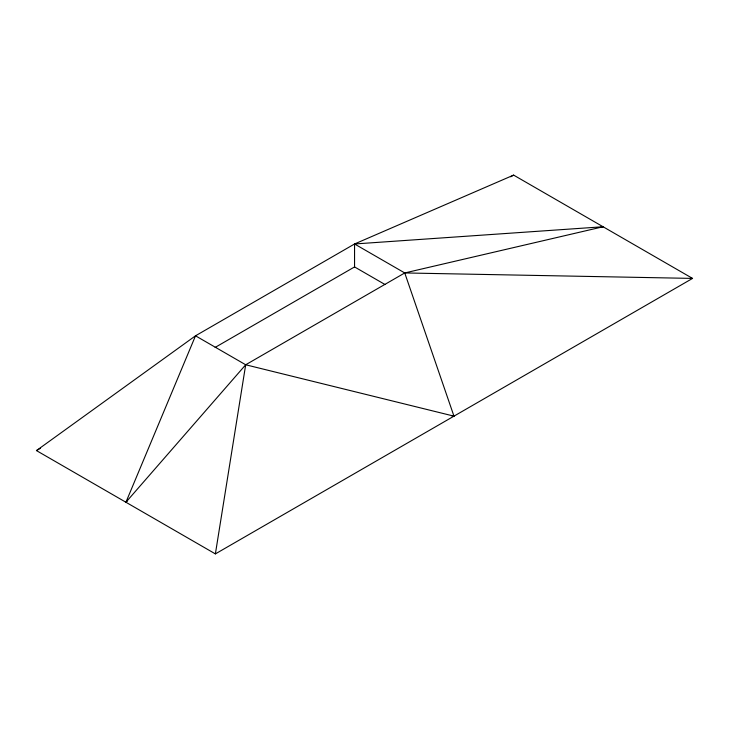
<?xml version="1.0" encoding="UTF-8"?>
<svg xmlns="http://www.w3.org/2000/svg" width="729" height="729" viewBox="0 0 729 729"><rect width="100%" height="100%" fill="white"/><g stroke="black" fill="none" stroke-linecap="round" stroke-linejoin="round"><path stroke-width="1.09" d="M215.383 553.894L245.691 364.773L404.741 272.947L603.083 226.755L354.558 243.978L195.509 335.805L36.45 450.586L215.383 553.894L692.55 278.414L513.617 175.106L354.558 243.978L354.558 266.932L215.137 347.423M127.557 500.677L125.917 502.245L195.509 335.805L245.691 364.773L453.967 416.15L404.741 272.947L354.558 243.978M125.917 502.245L245.691 364.773M36.45 450.586L40.377 448.326M510.664 176.801L513.617 175.106M600.942 227.503L603.083 226.755L600.842 227.12M404.741 272.947L692.55 278.414M451.716 415.849L453.967 416.15M354.558 266.932L385.067 284.547"/></g></svg>
